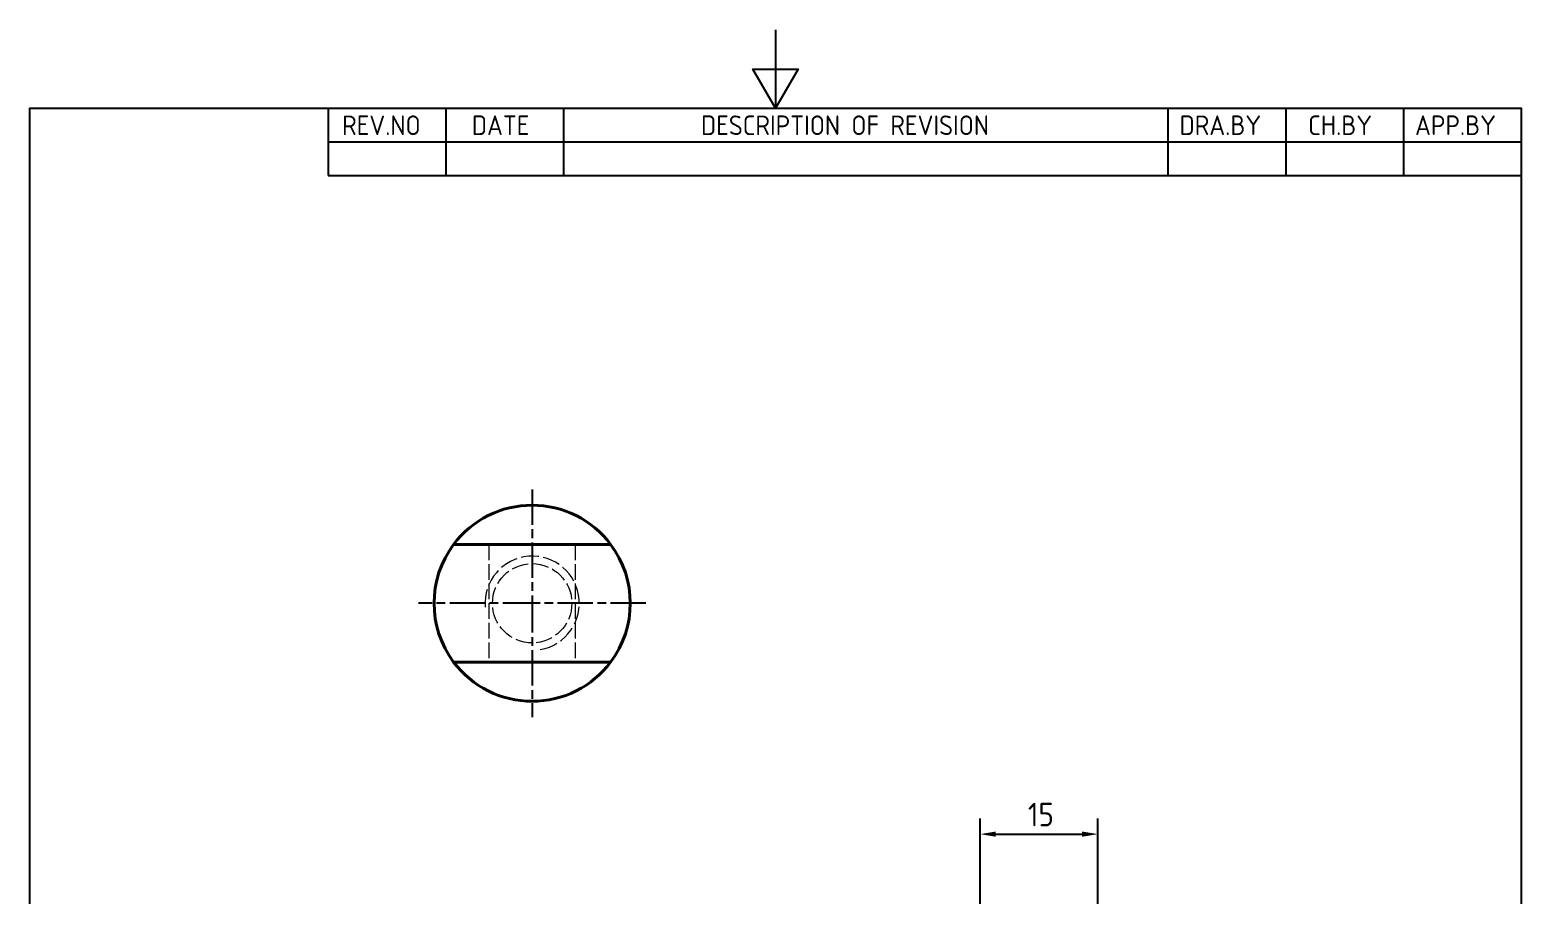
# Model space of a CAD drawing. Header units: millimetres. Extents: x 0 to 210, y 0 to 297.
# Drawn here: x 10 to 200, y 186.7 to 297 of the extents above; entities that cross this region are included whole.
import ezdxf

# ---------------------------------------------------------------- set-up
doc = ezdxf.new("R2010")
doc.units = ezdxf.units.MM
doc.linetypes.add('CHAIN', pattern=[0.35429999999999995, 0.2362, -0.0295, 0.0591, -0.0295])
doc.linetypes.add('DASHED', pattern=[0.2067, 0.1654, -0.0413])
doc.layers.get('0').update_dxf_attribs({"color": 3, "lineweight": 25})
for name, color, linetype, lineweight in [('가려진 것(ISO)', 2, 'DASHED', 18), ('가시적인 것(ISO)', 3, 'Continuous', 40), ('경계(ISO)', 7, 'Continuous', 25), ('기호(ISO)', 5, 'Continuous', 25), ('중심 표식(ISO)', 1, 'Continuous', 25), ('치수(ISO)', 2, 'Continuous', 25)]:
    doc.layers.add(name, color=color, linetype=linetype, lineweight=lineweight)
doc.styles.add('ISO Proportiona M2B', font='isocp.shx')
doc.styles.add('치수 텍스트_PSTEK_POSCO', font='isocp.shx')
doc.dimstyles.new('치수_PSTEK_POSCO', dxfattribs={"dimtxt": 3, "dimasz": 2, "dimexe": 2, "dimexo": 2.5, "dimgap": 1, "dimtad": 1, "dimrnd": 1e-08, "dimdsep": 46, "dimtxsty": '치수 텍스트_PSTEK_POSCO', "dimcen": 0.09, "dimdle": 10, "dimclrd": 7, "dimclre": 7, "dimclrt": 2, "dimadec": 1, "dimazin": 2, "dimtfac": 1, "dimtmove": 0, "dimatfit": 3, "dimfxl": 0, "dimtolj": 1, "dimlwd": -1, "dimlwe": -1, "dimarcsym": 0})

# ---------------------------------------------------------------- blocks, each defined once
blk = doc.blocks.new('경계 Default Border')
at = {"layer": '경계(ISO)', "flags": 128}
for points in [[(105, 297.0000076293945), (105, 287.0000076293945), (102.1132469177246, 292.0000076293945), (107.8867530822754, 292.0000076293945), (105, 287.0000076293945)], [(10, 10), (10, 287.0000076293945), (200, 287.0000076293945), (200, 10), (10, 10)]]:
    blk.add_lwpolyline(points, dxfattribs=at)
blk = doc.blocks.new('*D24')
at = {"layer": 'Defpoints', "color": 0, "transparency": 16777216}
for p in [(146.0683039703761, 194.4816039711311), (131.0683039703761, 179.3194685876799), (146.0683039703761, 179.3194685876799)]:
    blk.add_point(p, dxfattribs=at)
at = {"layer": '치수(ISO)', "color": 7, "transparency": 16777216}
for p, q in [((131.0683039703761, 181.8194685876799), (131.0683039703761, 196.4816039711311)), ((146.0683039703761, 181.8194685876799), (146.0683039703761, 196.4816039711311)), ((133.0683039703761, 194.4816039711311), (144.0683039703761, 194.4816039711311))]:
    blk.add_line(p, q, dxfattribs=at)
for points in [[(133.0683039703761, 194.8149373044644), (133.0683039703761, 194.1482706377977), (131.0683039703761, 194.4816039711311)], [(144.0683039703761, 194.8149373044644), (144.0683039703761, 194.1482706377977), (146.0683039703761, 194.4816039711311)]]:
    blk.add_solid(points, dxfattribs=at)
at = {"layer": '치수(ISO)', "color": 2, "transparency": 16777216, "insert": (137.1561719360201, 196.9816039711311), "char_height": 3, "attachment_point": 4, "style": '치수 텍스트_PSTEK_POSCO'}
blk.add_mtext('\\A1;15', dxfattribs=at)

msp = doc.modelspace()

# ---------------------------------------------------------------- linework, layer by layer
at = {"layer": '가려진 것(ISO)', "ltscale": 12.09482383728027}
for p, q in [((68.49733863481408, 231.413028724357), (68.49733863481408, 216.413028724357)), ((79.49733863481408, 231.413028724357), (79.49733863481408, 216.413028724357))]:
    msp.add_line(p, q, dxfattribs=at)
at = {"layer": '가려진 것(ISO)', "ltscale": 12.79992580413818}
msp.add_circle((73.99733863481408, 223.9130287243481), 5.053, dxfattribs=at)
at = {"layer": '가려진 것(ISO)', "ltscale": 13.67892265319824}
msp.add_arc((73.9973386348141, 223.9130287243481), 5.999999999999995, 280.0000000000491, 189.9999999999981, dxfattribs=at)
at = {"layer": '가시적인 것(ISO)'}
for p, q in [((83.99733863481408, 231.4130287243615), (63.99733863481408, 231.4130287243615)), ((63.99733863481408, 216.4130287243615), (83.99733863481408, 216.4130287243615))]:
    msp.add_line(p, q, dxfattribs=at)
for centre, start, end in [((73.99733863481408, 223.9130287243511), 36.86989764584401, 143.130102354156), ((73.99733863481408, 223.9130287243615), 143.130102354156, 216.869897645844), ((73.99733863481408, 223.9130287243615), 323.130102354156, 36.86989764584394), ((73.99733863481408, 223.9130287243511), 216.869897645844, 323.130102354156)]:
    msp.add_arc(centre, 12.5, start, end, dxfattribs=at)
at = {"layer": '기호(ISO)'}
for p, q in [((48.00000000000001, 287.0000076293945), (200, 287.0000076293945)), ((48.00000000000001, 287.0000076293945), (48.00000000000001, 282.7200076293945)), ((63.00000000000001, 287.0000076293945), (63.00000000000001, 282.7200076293945)), ((78, 287.0000076293945), (78, 282.7200076293945)), ((155, 287.0000076293945), (155, 282.7200076293945)), ((170, 287.0000076293945), (170, 282.7200076293945)), ((185, 287.0000076293945), (185, 282.7200076293945)), ((200, 287.0000076293945), (200, 282.7200076293945)), ((48.00000000000001, 282.7200076293945), (200, 282.7200076293945)), ((48.00000000000001, 282.7200076293945), (48.00000000000001, 278.4400076293945)), ((63.00000000000001, 282.7200076293945), (63.00000000000001, 278.4400076293945)), ((78, 282.7200076293945), (78, 278.4400076293945)), ((155, 282.7200076293945), (155, 278.4400076293945)), ((170, 282.7200076293945), (170, 278.4400076293945)), ((185, 282.7200076293945), (185, 278.4400076293945)), ((200, 282.7200076293945), (200, 278.4400076293945)), ((48.00000000000001, 278.4400076293945), (200, 278.4400076293945))]:
    msp.add_line(p, q, dxfattribs=at)
at = {"layer": '중심 표식(ISO)', "linetype": 'CHAIN', "ltscale": 19.05165100097656}
for p, q in [((73.99733863481408, 238.4130287243511), (73.99733863481408, 223.1630287243511)), ((73.99733863481408, 224.6630287243511), (73.99733863481408, 209.4130287243511)), ((74.74733863481408, 223.9130287243615), (59.49733863481408, 223.9130287243615)), ((88.49733863481407, 223.9130287243615), (73.24733863481408, 223.9130287243615))]:
    msp.add_line(p, q, dxfattribs=at)
at = {"layer": '중심 표식(ISO)', "linetype": 'CHAIN', "ltscale": 1.666711091995239}
for p, q in [((73.99733863481408, 224.6630287243615), (73.99733863481408, 223.1630287243615)), ((73.99733863481408, 224.6630287243615), (73.99733863481408, 223.1630287243615)), ((74.74733863481408, 223.9130287243511), (73.24733863481408, 223.9130287243511)), ((74.74733863481408, 223.9130287243511), (73.24733863481408, 223.9130287243511))]:
    msp.add_line(p, q, dxfattribs=at)

# ---------------------------------------------------------------- block references
msp.add_blockref('경계 Default Border', (0, 0))

# ---------------------------------------------------------------- texts
at = {"layer": '기호(ISO)', "color": 2, "char_height": 2.5, "attachment_point": 7, "style": 'ISO Proportiona M2B'}
for s, insert in [('REV.NO', (49.7871163682308, 283.5831900503393)), ('DATE', (66.31423177283666, 283.5831900503393)), ('DESCRIPTION OF REVISION', (95.50702043336295, 283.5831900503393)), ('DRA.BY', (156.4757339553203, 283.5831900503393)), ('CH.BY', (172.8642915086116, 283.5831900503393)), ('APP.BY', (186.4777339604403, 283.5831900503393))]:
    msp.add_mtext(s, dxfattribs=dict(at, insert=insert))

# ---------------------------------------------------------------- dimensions: what is measured, and where the dimension line sits
at = {"layer": '치수(ISO)', "color": 7}
dim = msp.add_linear_dim(base=(146.0683039703761, 194.4816039711311), p1=(131.0683039703761, 179.3194685876799), p2=(146.0683039703761, 179.3194685876799), angle=180, dimstyle='치수_PSTEK_POSCO', override={"dimdec": 2, "dimtp": 0, "dimtm": -0, "dimtdec": 2, "dimtofl": 0, "dimatfit": 1}, dxfattribs=at)
dim.commit()
dim.dimension.update_dxf_attribs({"geometry": '*D24', "text_midpoint": (138.5683039703761, 194.4816039711311), "dimtype": 160})

doc.saveas('drawing.dxf')
